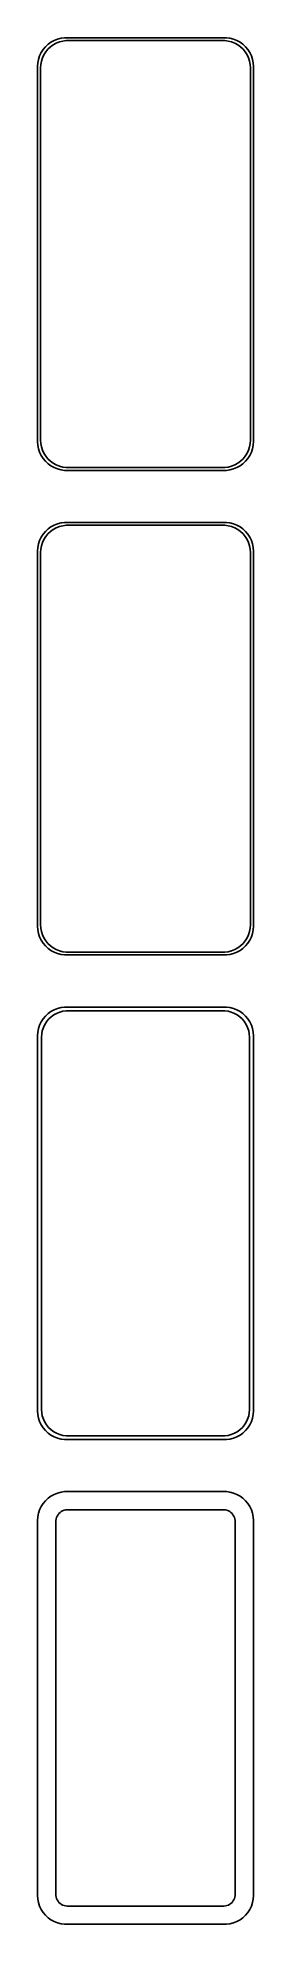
# Model space of a CAD drawing. Header units: metres. Extents: x -19 to 19, y 299 to 625.
import ezdxf

# ---------------------------------------------------------------- set-up
doc = ezdxf.new("R2010")
doc.units = ezdxf.units.M

msp = doc.modelspace()

# ---------------------------------------------------------------- linework, layer by layer
for p, q in [((-16.4291, 624.722), (-16.9371, 624.353)), ((-15.8789, 625.024), (-16.4291, 624.722)), ((-16.0452, 624.261), (-15.5224, 624.548)), ((-15.2951, 625.255), (-15.8789, 625.024)), ((-15.5224, 624.548), (-14.9678, 624.768)), ((-14.6869, 625.411), (-15.2951, 625.255)), ((-14.9678, 624.768), (-14.3901, 624.916)), ((-14.0639, 625.49), (-14.6869, 625.411)), ((-14.3901, 624.916), (-13.7982, 624.991)), ((14.0639, 625.49), (-14.0639, 625.49)), ((-13.7982, 624.991), (13.7982, 624.991)), ((13.7982, 624.991), (14.3901, 624.916)), ((14.6869, 625.411), (14.0639, 625.49)), ((14.3901, 624.916), (14.9678, 624.768)), ((15.2951, 625.255), (14.6869, 625.411)), ((14.9678, 624.768), (15.5224, 624.548)), ((15.8789, 625.024), (15.2951, 625.255)), ((15.5224, 624.548), (16.0452, 624.261)), ((16.4291, 624.722), (15.8789, 625.024)), ((16.9371, 624.353), (16.4291, 624.722)), ((-18.5929, 621.743), (-18.7106, 621.127)), ((-18.3989, 622.341), (-18.5929, 621.743)), ((-18.1315, 622.909), (-18.3989, 622.341)), ((-18.2125, 620.845), (-18.1008, 621.431)), ((-17.7951, 623.439), (-18.1315, 622.909)), ((-18.1008, 621.431), (-17.9164, 621.999)), ((-17.9164, 621.999), (-17.6624, 622.538)), ((-17.3948, 623.923), (-17.7951, 623.439)), ((-17.6624, 622.538), (-17.3428, 623.042)), ((-16.9371, 624.353), (-17.3948, 623.923)), ((-17.3428, 623.042), (-16.9626, 623.502)), ((-16.9626, 623.502), (-16.5278, 623.91)), ((-16.5278, 623.91), (-16.0452, 624.261)), ((16.0452, 624.261), (16.5278, 623.91)), ((16.5278, 623.91), (16.9626, 623.502)), ((17.3948, 623.923), (16.9371, 624.353)), ((16.9626, 623.502), (17.3428, 623.042)), ((17.3428, 623.042), (17.6624, 622.538)), ((17.7951, 623.439), (17.3948, 623.923)), ((17.6624, 622.538), (17.9164, 621.999)), ((18.1315, 622.909), (17.7951, 623.439)), ((17.9164, 621.999), (18.1008, 621.431)), ((18.1008, 621.431), (18.2125, 620.845)), ((18.3989, 622.341), (18.1315, 622.909)), ((18.5929, 621.743), (18.3989, 622.341)), ((18.7106, 621.127), (18.5929, 621.743)), ((-18.7106, 621.127), (-18.75, 620.5)), ((-18.75, 620.5), (-18.75, 555.5)), ((-18.25, 620.25), (-18.2125, 620.845)), ((-18.25, 555.75), (-18.25, 620.25)), ((18.2125, 620.845), (18.25, 620.25)), ((18.25, 620.25), (18.25, 555.75)), ((18.75, 620.5), (18.7106, 621.127)), ((18.75, 555.5), (18.75, 620.5)), ((-18.75, 555.5), (-18.7106, 554.873)), ((-18.7106, 554.873), (-18.5929, 554.257)), ((-18.5929, 554.257), (-18.3989, 553.659)), ((-18.3989, 553.659), (-18.1315, 553.091)), ((-18.2125, 555.155), (-18.25, 555.75)), ((-18.1008, 554.569), (-18.2125, 555.155)), ((-18.1315, 553.091), (-17.7951, 552.561)), ((-17.9164, 554.001), (-18.1008, 554.569)), ((-17.6624, 553.462), (-17.9164, 554.001)), ((-17.3428, 552.958), (-17.6624, 553.462)), ((-16.9626, 552.498), (-17.3428, 552.958)), ((17.3428, 552.958), (16.9626, 552.498)), ((17.6624, 553.462), (17.3428, 552.958)), ((17.9164, 554.001), (17.6624, 553.462)), ((17.7951, 552.561), (18.1315, 553.091)), ((18.1008, 554.569), (17.9164, 554.001)), ((18.2125, 555.155), (18.1008, 554.569)), ((18.1315, 553.091), (18.3989, 553.659)), ((18.25, 555.75), (18.2125, 555.155)), ((18.3989, 553.659), (18.5929, 554.257)), ((18.5929, 554.257), (18.7106, 554.873)), ((18.7106, 554.873), (18.75, 555.5)), ((-17.7951, 552.561), (-17.3948, 552.077)), ((-17.3948, 552.077), (-16.9371, 551.647)), ((-16.5278, 552.09), (-16.9626, 552.498)), ((-16.9371, 551.647), (-16.4291, 551.278)), ((-16.0452, 551.739), (-16.5278, 552.09)), ((-16.4291, 551.278), (-15.8789, 550.976)), ((-15.5224, 551.452), (-16.0452, 551.739)), ((-15.8789, 550.976), (-15.2951, 550.745)), ((-14.9678, 551.232), (-15.5224, 551.452)), ((-15.2951, 550.745), (-14.6869, 550.589)), ((-14.3901, 551.084), (-14.9678, 551.232)), ((-14.6869, 550.589), (-14.0639, 550.51)), ((-13.7982, 551.009), (-14.3901, 551.084)), ((-14.0639, 550.51), (14.0639, 550.51)), ((13.7982, 551.009), (-13.7982, 551.009)), ((14.3901, 551.084), (13.7982, 551.009)), ((14.0639, 550.51), (14.6869, 550.589)), ((14.9678, 551.232), (14.3901, 551.084)), ((14.6869, 550.589), (15.2951, 550.745)), ((15.5224, 551.452), (14.9678, 551.232)), ((15.2951, 550.745), (15.8789, 550.976)), ((16.0452, 551.739), (15.5224, 551.452)), ((15.8789, 550.976), (16.4291, 551.278)), ((16.5278, 552.09), (16.0452, 551.739)), ((16.4291, 551.278), (16.9371, 551.647)), ((16.9626, 552.498), (16.5278, 552.09)), ((16.9371, 551.647), (17.3948, 552.077)), ((17.3948, 552.077), (17.7951, 552.561)), ((-17.3948, 539.923), (-17.7951, 539.439)), ((-16.9371, 540.353), (-17.3948, 539.923)), ((-16.9626, 539.502), (-16.5278, 539.91)), ((-16.4291, 540.722), (-16.9371, 540.353)), ((-16.5278, 539.91), (-16.0452, 540.261)), ((-15.8789, 541.024), (-16.4291, 540.722)), ((-16.0452, 540.261), (-15.5224, 540.548)), ((-15.2951, 541.255), (-15.8789, 541.024)), ((-15.5224, 540.548), (-14.9678, 540.768)), ((-14.6869, 541.411), (-15.2951, 541.255)), ((-14.9678, 540.768), (-14.3901, 540.916)), ((-14.0639, 541.49), (-14.6869, 541.411)), ((-14.3901, 540.916), (-13.7982, 540.991)), ((14.0639, 541.49), (-14.0639, 541.49)), ((-13.7982, 540.991), (13.7982, 540.991)), ((13.7982, 540.991), (14.3901, 540.916)), ((14.6869, 541.411), (14.0639, 541.49)), ((14.3901, 540.916), (14.9678, 540.768)), ((15.2951, 541.255), (14.6869, 541.411)), ((14.9678, 540.768), (15.5224, 540.548)), ((15.8789, 541.024), (15.2951, 541.255)), ((15.5224, 540.548), (16.0452, 540.261)), ((16.4291, 540.722), (15.8789, 541.024)), ((16.0452, 540.261), (16.5278, 539.91)), ((16.9371, 540.353), (16.4291, 540.722)), ((16.5278, 539.91), (16.9626, 539.502)), ((17.3948, 539.923), (16.9371, 540.353)), ((17.7951, 539.439), (17.3948, 539.923)), ((-18.7106, 537.127), (-18.75, 536.5)), ((-18.75, 536.5), (-18.75, 471.5)), ((-18.5929, 537.743), (-18.7106, 537.127)), ((-18.3989, 538.341), (-18.5929, 537.743)), ((-18.1315, 538.909), (-18.3989, 538.341)), ((-18.25, 536.25), (-18.2125, 536.845)), ((-18.25, 471.75), (-18.25, 536.25)), ((-18.2125, 536.845), (-18.1008, 537.431)), ((-17.7951, 539.439), (-18.1315, 538.909)), ((-18.1008, 537.431), (-17.9164, 537.999)), ((-17.9164, 537.999), (-17.6624, 538.538)), ((-17.6624, 538.538), (-17.3428, 539.042)), ((-17.3428, 539.042), (-16.9626, 539.502)), ((16.9626, 539.502), (17.3428, 539.042)), ((17.3428, 539.042), (17.6624, 538.538)), ((17.6624, 538.538), (17.9164, 537.999)), ((18.1315, 538.909), (17.7951, 539.439)), ((17.9164, 537.999), (18.1008, 537.431)), ((18.1008, 537.431), (18.2125, 536.845)), ((18.3989, 538.341), (18.1315, 538.909)), ((18.2125, 536.845), (18.25, 536.25)), ((18.25, 536.25), (18.25, 471.75)), ((18.5929, 537.743), (18.3989, 538.341)), ((18.7106, 537.127), (18.5929, 537.743)), ((18.75, 536.5), (18.7106, 537.127)), ((18.75, 471.5), (18.75, 536.5)), ((-18.75, 471.5), (-18.7106, 470.873)), ((-18.7106, 470.873), (-18.5929, 470.257)), ((-18.2125, 471.155), (-18.25, 471.75)), ((-18.1008, 470.569), (-18.2125, 471.155)), ((18.2125, 471.155), (18.1008, 470.569)), ((18.25, 471.75), (18.2125, 471.155)), ((18.5929, 470.257), (18.7106, 470.873)), ((18.7106, 470.873), (18.75, 471.5)), ((-18.5929, 470.257), (-18.3989, 469.659)), ((-18.3989, 469.659), (-18.1315, 469.091)), ((-18.1315, 469.091), (-17.7951, 468.561)), ((-17.9164, 470.001), (-18.1008, 470.569)), ((-17.6624, 469.462), (-17.9164, 470.001)), ((-17.7951, 468.561), (-17.3948, 468.077)), ((-17.3428, 468.958), (-17.6624, 469.462)), ((-17.3948, 468.077), (-16.9371, 467.647)), ((-16.9626, 468.498), (-17.3428, 468.958)), ((-16.5278, 468.09), (-16.9626, 468.498)), ((-16.9371, 467.647), (-16.4291, 467.278)), ((-16.0452, 467.739), (-16.5278, 468.09)), ((-15.5224, 467.452), (-16.0452, 467.739)), ((16.0452, 467.739), (15.5224, 467.452)), ((16.5278, 468.09), (16.0452, 467.739)), ((16.4291, 467.278), (16.9371, 467.647)), ((16.9626, 468.498), (16.5278, 468.09)), ((16.9371, 467.647), (17.3948, 468.077)), ((17.3428, 468.958), (16.9626, 468.498)), ((17.6624, 469.462), (17.3428, 468.958)), ((17.3948, 468.077), (17.7951, 468.561)), ((17.9164, 470.001), (17.6624, 469.462)), ((17.7951, 468.561), (18.1315, 469.091)), ((18.1008, 470.569), (17.9164, 470.001)), ((18.1315, 469.091), (18.3989, 469.659)), ((18.3989, 469.659), (18.5929, 470.257)), ((-16.4291, 467.278), (-15.8789, 466.976)), ((-15.8789, 466.976), (-15.2951, 466.745)), ((-14.9678, 467.232), (-15.5224, 467.452)), ((-15.2951, 466.745), (-14.6869, 466.589)), ((-14.3901, 467.084), (-14.9678, 467.232)), ((-14.6869, 466.589), (-14.0639, 466.51)), ((-13.7982, 467.009), (-14.3901, 467.084)), ((-14.0639, 466.51), (14.0639, 466.51)), ((13.7982, 467.009), (-13.7982, 467.009)), ((14.3901, 467.084), (13.7982, 467.009)), ((14.0639, 466.51), (14.6869, 466.589)), ((14.9678, 467.232), (14.3901, 467.084)), ((14.6869, 466.589), (15.2951, 466.745)), ((15.5224, 467.452), (14.9678, 467.232)), ((15.2951, 466.745), (15.8789, 466.976)), ((15.8789, 466.976), (16.4291, 467.278)), ((-18.1315, 454.909), (-18.3989, 454.341)), ((-17.7951, 455.439), (-18.1315, 454.909)), ((-17.3948, 455.923), (-17.7951, 455.439)), ((-17.5121, 454.456), (-17.204, 454.941)), ((-16.9371, 456.353), (-17.3948, 455.923)), ((-17.204, 454.941), (-16.8375, 455.384)), ((-16.4291, 456.722), (-16.9371, 456.353)), ((-16.8375, 455.384), (-16.4184, 455.778)), ((-15.8789, 457.024), (-16.4291, 456.722)), ((-16.4184, 455.778), (-15.9532, 456.116)), ((-15.9532, 456.116), (-15.4494, 456.393)), ((-15.2951, 457.255), (-15.8789, 457.024)), ((-15.4494, 456.393), (-14.9148, 456.604)), ((-14.6869, 457.411), (-15.2951, 457.255)), ((-14.9148, 456.604), (-14.3579, 456.747)), ((-14.0639, 457.49), (-14.6869, 457.411)), ((-14.3579, 456.747), (-13.7875, 456.819)), ((14.0639, 457.49), (-14.0639, 457.49)), ((-13.7875, 456.819), (13.7875, 456.819)), ((13.7875, 456.819), (14.3579, 456.747)), ((14.6869, 457.411), (14.0639, 457.49)), ((14.3579, 456.747), (14.9148, 456.604)), ((15.2951, 457.255), (14.6869, 457.411)), ((14.9148, 456.604), (15.4494, 456.393)), ((15.8789, 457.024), (15.2951, 457.255)), ((15.4494, 456.393), (15.9532, 456.116)), ((16.4291, 456.722), (15.8789, 457.024)), ((15.9532, 456.116), (16.4184, 455.778)), ((16.4184, 455.778), (16.8375, 455.384)), ((16.9371, 456.353), (16.4291, 456.722)), ((16.8375, 455.384), (17.204, 454.941)), ((17.3948, 455.923), (16.9371, 456.353)), ((17.204, 454.941), (17.5121, 454.456)), ((17.7951, 455.439), (17.3948, 455.923)), ((18.1315, 454.909), (17.7951, 455.439)), ((18.3989, 454.341), (18.1315, 454.909)), ((-18.7106, 453.127), (-18.75, 452.5)), ((-18.75, 452.5), (-18.75, 387.5)), ((-18.5929, 453.743), (-18.7106, 453.127)), ((-18.3989, 454.341), (-18.5929, 453.743)), ((-18.0784, 452.25), (-18.0423, 452.824)), ((-18.0784, 387.75), (-18.0784, 452.25)), ((-18.0423, 452.824), (-17.9346, 453.389)), ((-17.9346, 453.389), (-17.7569, 453.935)), ((-17.7569, 453.935), (-17.5121, 454.456)), ((17.5121, 454.456), (17.7569, 453.935)), ((17.7569, 453.935), (17.9346, 453.389)), ((17.9346, 453.389), (18.0423, 452.824)), ((18.0423, 452.824), (18.0784, 452.25)), ((18.0784, 452.25), (18.0784, 387.75)), ((18.5929, 453.743), (18.3989, 454.341)), ((18.7106, 453.127), (18.5929, 453.743)), ((18.75, 452.5), (18.7106, 453.127)), ((18.75, 387.5), (18.75, 452.5)), ((-18.75, 387.5), (-18.7106, 386.873)), ((-18.7106, 386.873), (-18.5929, 386.257)), ((-18.5929, 386.257), (-18.3989, 385.659)), ((-18.0423, 387.176), (-18.0784, 387.75)), ((-17.9346, 386.611), (-18.0423, 387.176)), ((-17.7569, 386.065), (-17.9346, 386.611)), ((-17.5121, 385.544), (-17.7569, 386.065)), ((17.7569, 386.065), (17.5121, 385.544)), ((17.9346, 386.611), (17.7569, 386.065)), ((18.0423, 387.176), (17.9346, 386.611)), ((18.0784, 387.75), (18.0423, 387.176)), ((18.3989, 385.659), (18.5929, 386.257)), ((18.5929, 386.257), (18.7106, 386.873)), ((18.7106, 386.873), (18.75, 387.5)), ((-18.3989, 385.659), (-18.1315, 385.091)), ((-18.1315, 385.091), (-17.7951, 384.561)), ((-17.7951, 384.561), (-17.3948, 384.077)), ((-17.204, 385.059), (-17.5121, 385.544)), ((-17.3948, 384.077), (-16.9371, 383.647)), ((-16.8375, 384.616), (-17.204, 385.059)), ((-16.9371, 383.647), (-16.4291, 383.278)), ((-16.4184, 384.222), (-16.8375, 384.616)), ((-16.4291, 383.278), (-15.8789, 382.976)), ((-15.9532, 383.884), (-16.4184, 384.222)), ((-15.4494, 383.607), (-15.9532, 383.884)), ((-15.8789, 382.976), (-15.2951, 382.745)), ((-14.9148, 383.396), (-15.4494, 383.607)), ((-15.2951, 382.745), (-14.6869, 382.589)), ((-14.3579, 383.253), (-14.9148, 383.396)), ((-14.6869, 382.589), (-14.0639, 382.51)), ((-13.7875, 383.181), (-14.3579, 383.253)), ((13.7875, 383.181), (-13.7875, 383.181)), ((14.3579, 383.253), (13.7875, 383.181)), ((14.0639, 382.51), (14.6869, 382.589)), ((14.9148, 383.396), (14.3579, 383.253)), ((14.6869, 382.589), (15.2951, 382.745)), ((15.4494, 383.607), (14.9148, 383.396)), ((15.2951, 382.745), (15.8789, 382.976)), ((15.9532, 383.884), (15.4494, 383.607)), ((15.8789, 382.976), (16.4291, 383.278)), ((16.4184, 384.222), (15.9532, 383.884)), ((16.8375, 384.616), (16.4184, 384.222)), ((16.4291, 383.278), (16.9371, 383.647)), ((17.204, 385.059), (16.8375, 384.616)), ((16.9371, 383.647), (17.3948, 384.077)), ((17.5121, 385.544), (17.204, 385.059)), ((17.3948, 384.077), (17.7951, 384.561)), ((17.7951, 384.561), (18.1315, 385.091)), ((18.1315, 385.091), (18.3989, 385.659)), ((-14.0639, 382.51), (14.0639, 382.51)), ((-15.8789, 373.024), (-16.4291, 372.722)), ((-15.2951, 373.255), (-15.8789, 373.024)), ((-14.6869, 373.411), (-15.2951, 373.255)), ((-14.0639, 373.49), (-14.6869, 373.411)), ((14.0639, 373.49), (-14.0639, 373.49)), ((14.6869, 373.411), (14.0639, 373.49)), ((15.2951, 373.255), (14.6869, 373.411)), ((15.8789, 373.024), (15.2951, 373.255)), ((16.4291, 372.722), (15.8789, 373.024)), ((-18.5929, 369.743), (-18.7106, 369.127)), ((-18.3989, 370.341), (-18.5929, 369.743)), ((-18.1315, 370.909), (-18.3989, 370.341)), ((-17.7951, 371.439), (-18.1315, 370.909)), ((-17.3948, 371.923), (-17.7951, 371.439)), ((-16.9371, 372.353), (-17.3948, 371.923)), ((-16.4291, 372.722), (-16.9371, 372.353)), ((-15.3487, 369.266), (-15.2067, 369.49)), ((-15.2067, 369.49), (-15.0378, 369.694)), ((-15.0378, 369.694), (-14.8447, 369.875)), ((-14.8447, 369.875), (-14.6304, 370.031)), ((-14.6304, 370.031), (-14.3982, 370.159)), ((-14.3982, 370.159), (-14.1519, 370.256)), ((-14.1519, 370.256), (-13.8953, 370.322)), ((-13.8953, 370.322), (-13.6325, 370.355)), ((-13.6325, 370.355), (13.6325, 370.355)), ((13.6325, 370.355), (13.8953, 370.322)), ((13.8953, 370.322), (14.1519, 370.256)), ((14.1519, 370.256), (14.3982, 370.159)), ((14.3982, 370.159), (14.6304, 370.031)), ((14.6304, 370.031), (14.8447, 369.875)), ((14.8447, 369.875), (15.0378, 369.694)), ((15.0378, 369.694), (15.2067, 369.49)), ((15.2067, 369.49), (15.3487, 369.266)), ((16.9371, 372.353), (16.4291, 372.722)), ((17.3948, 371.923), (16.9371, 372.353)), ((17.7951, 371.439), (17.3948, 371.923)), ((18.1315, 370.909), (17.7951, 371.439)), ((18.3989, 370.341), (18.1315, 370.909)), ((18.5929, 369.743), (18.3989, 370.341)), ((18.7106, 369.127), (18.5929, 369.743)), ((-18.7106, 369.127), (-18.75, 368.5)), ((-18.75, 368.5), (-18.75, 303.5)), ((-15.6096, 368.25), (-15.593, 368.514)), ((-15.6096, 303.75), (-15.6096, 368.25)), ((-15.593, 368.514), (-15.5434, 368.775)), ((-15.5434, 368.775), (-15.4615, 369.027)), ((-15.4615, 369.027), (-15.3487, 369.266)), ((15.3487, 369.266), (15.4615, 369.027)), ((15.4615, 369.027), (15.5434, 368.775)), ((15.5434, 368.775), (15.593, 368.514)), ((15.593, 368.514), (15.6096, 368.25)), ((15.6096, 368.25), (15.6096, 303.75)), ((18.75, 368.5), (18.7106, 369.127)), ((18.75, 303.5), (18.75, 368.5)), ((-18.75, 303.5), (-18.7106, 302.873)), ((-18.7106, 302.873), (-18.5929, 302.257)), ((-18.5929, 302.257), (-18.3989, 301.659)), ((-18.3989, 301.659), (-18.1315, 301.091)), ((-18.1315, 301.091), (-17.7951, 300.561)), ((-15.593, 303.486), (-15.6096, 303.75)), ((-15.5434, 303.225), (-15.593, 303.486)), ((-15.4615, 302.973), (-15.5434, 303.225)), ((-15.3487, 302.734), (-15.4615, 302.973)), ((-15.2067, 302.51), (-15.3487, 302.734)), ((-15.0378, 302.306), (-15.2067, 302.51)), ((-14.8447, 302.125), (-15.0378, 302.306)), ((-14.6304, 301.969), (-14.8447, 302.125)), ((-14.3982, 301.841), (-14.6304, 301.969)), ((-14.1519, 301.744), (-14.3982, 301.841)), ((-13.8953, 301.678), (-14.1519, 301.744)), ((-13.6325, 301.645), (-13.8953, 301.678)), ((13.6325, 301.645), (-13.6325, 301.645)), ((13.8953, 301.678), (13.6325, 301.645)), ((14.1519, 301.744), (13.8953, 301.678)), ((14.3982, 301.841), (14.1519, 301.744)), ((14.6304, 301.969), (14.3982, 301.841)), ((14.8447, 302.125), (14.6304, 301.969)), ((15.0378, 302.306), (14.8447, 302.125)), ((15.2067, 302.51), (15.0378, 302.306)), ((15.3487, 302.734), (15.2067, 302.51)), ((15.4615, 302.973), (15.3487, 302.734)), ((15.5434, 303.225), (15.4615, 302.973)), ((15.593, 303.486), (15.5434, 303.225)), ((15.6096, 303.75), (15.593, 303.486)), ((17.7951, 300.561), (18.1315, 301.091)), ((18.1315, 301.091), (18.3989, 301.659)), ((18.3989, 301.659), (18.5929, 302.257)), ((18.5929, 302.257), (18.7106, 302.873)), ((18.7106, 302.873), (18.75, 303.5)), ((-17.7951, 300.561), (-17.3948, 300.077)), ((-17.3948, 300.077), (-16.9371, 299.647)), ((-16.9371, 299.647), (-16.4291, 299.278)), ((-16.4291, 299.278), (-15.8789, 298.976)), ((-15.8789, 298.976), (-15.2951, 298.745)), ((-15.2951, 298.745), (-14.6869, 298.589)), ((-14.6869, 298.589), (-14.0639, 298.51)), ((-14.0639, 298.51), (14.0639, 298.51)), ((14.0639, 298.51), (14.6869, 298.589)), ((14.6869, 298.589), (15.2951, 298.745)), ((15.2951, 298.745), (15.8789, 298.976)), ((15.8789, 298.976), (16.4291, 299.278)), ((16.4291, 299.278), (16.9371, 299.647)), ((16.9371, 299.647), (17.3948, 300.077)), ((17.3948, 300.077), (17.7951, 300.561))]:
    msp.add_line(p, q)

doc.saveas('drawing.dxf')
